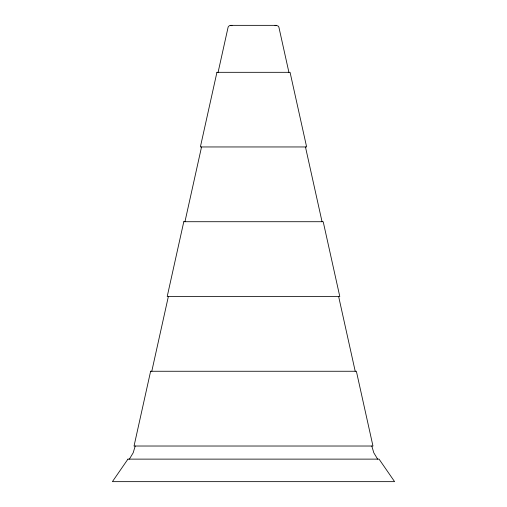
<?xml version="1.0" encoding="UTF-8"?>
<svg xmlns="http://www.w3.org/2000/svg" width="507" height="507" viewBox="0 0 507 507"><rect width="100%" height="100%" fill="white"/><g stroke="black" fill="none" stroke-linecap="round" stroke-linejoin="round"><path stroke-width="0.76" d="M135.204 446.021L133.189 452.783L129.374 459.127M151.789 371.257L168.368 296.487M184.954 221.717L201.539 146.954M218.092 72.317L228.137 27.048L229.272 25.718L230.641 25.35L276.359 25.35L278.292 26.155L278.863 27.048L288.908 72.317M274.99 25.718L276.359 25.35M230.641 25.35L232.01 25.718M377.626 459.127L373.811 452.783L371.796 446.021M305.461 146.954L322.046 221.717M338.632 296.487L355.211 371.257M150.623 371.257L134.038 446.021L372.962 446.021L356.377 371.257L150.623 371.257M183.794 221.717L167.209 296.487L339.791 296.487L323.206 221.717L183.794 221.717M216.933 72.317L200.373 146.954L306.627 146.954L290.067 72.317L216.933 72.317M127.941 459.127L112.402 481.65L394.598 481.65L379.059 459.127L127.941 459.127"/></g></svg>
